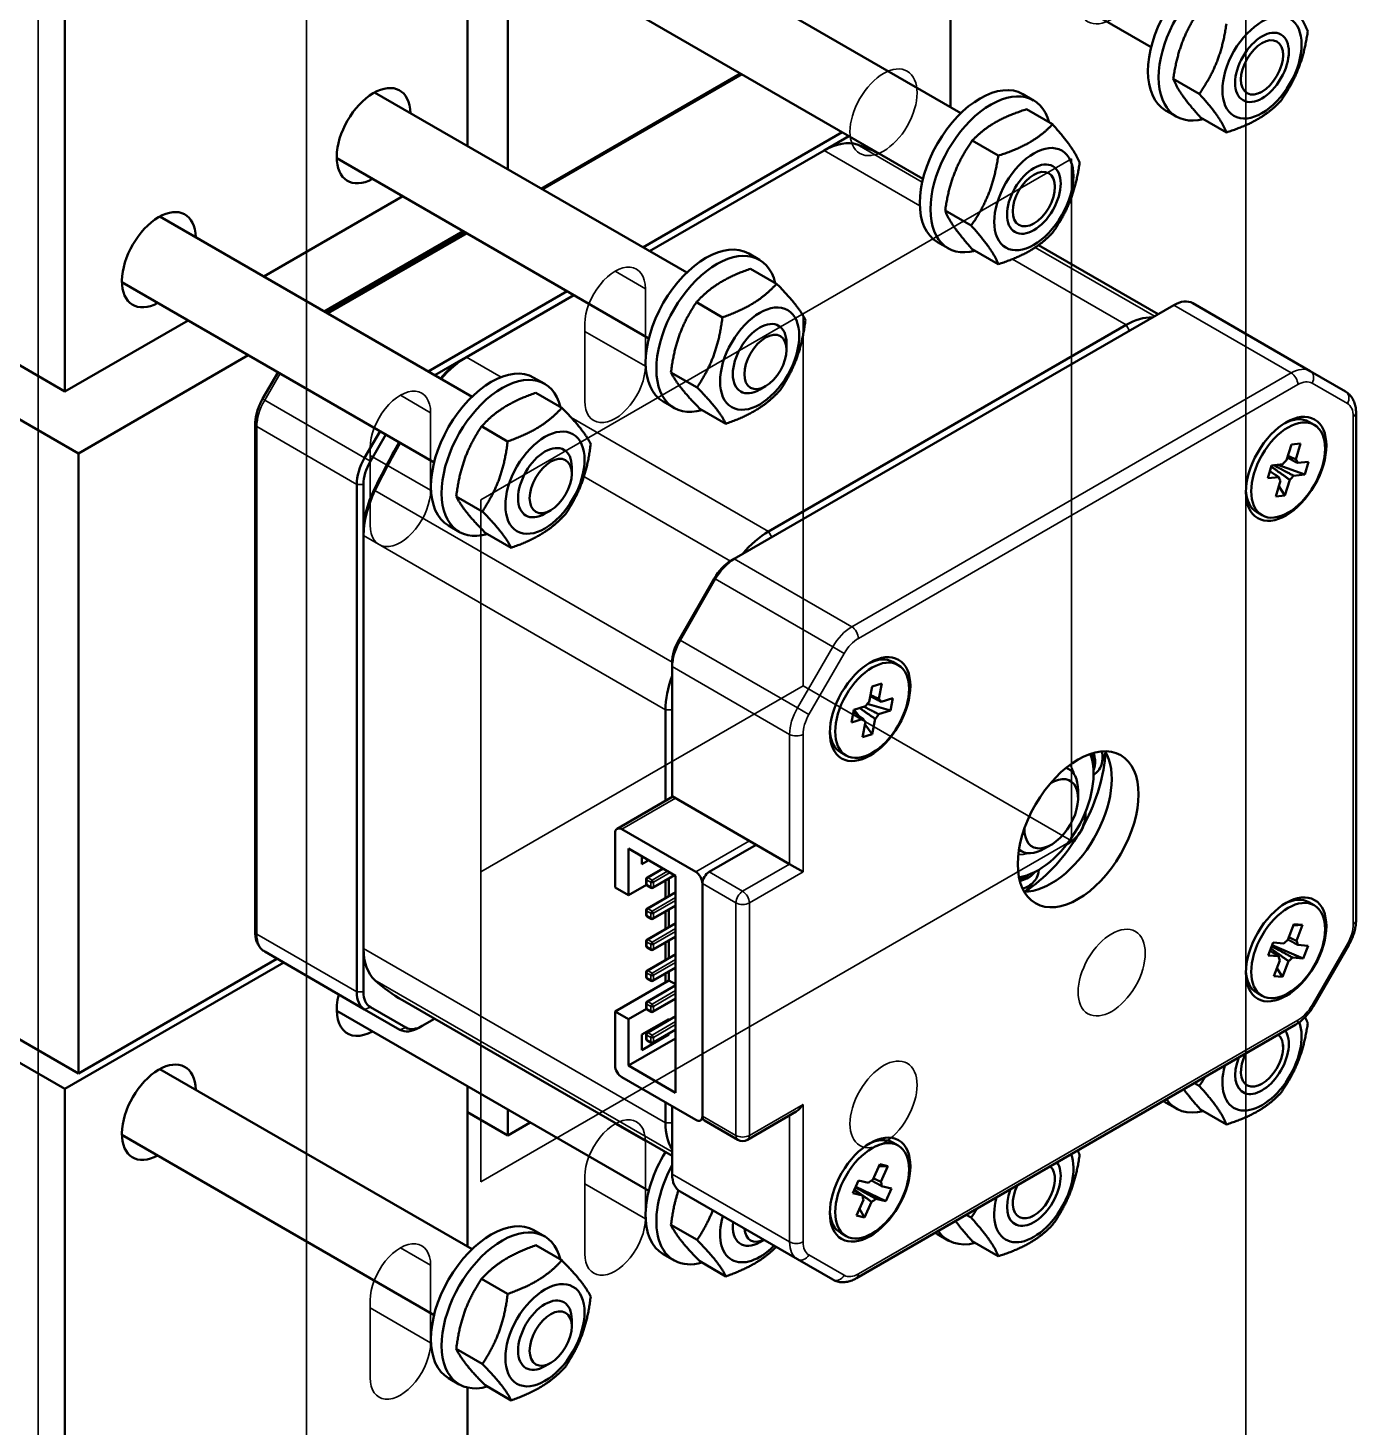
# Model space of a CAD drawing. Header units: millimetres. Extents: x -1492 to 2520, y -1551 to 1782.
# Drawn here: x 2174 to 2244, y 1316.5 to 1390.2 of the extents above; entities that cross this region are included whole.
import ezdxf

# ---------------------------------------------------------------- set-up
doc = ezdxf.new("R2010")
doc.units = ezdxf.units.MM
doc.header["$LTSCALE"] = 6
for name, color, linetype, lineweight in [('Reference (ISO)', 7, 'Continuous', 35), ('Visible (ISO)', 7, 'Continuous', 50), ('Visible Narrow (ISO)', 7, 'Continuous', 35)]:
    doc.layers.add(name, color=color, linetype=linetype, lineweight=lineweight)

msp = doc.modelspace()

# ---------------------------------------------------------------- linework, layer by layer
at = {"layer": 'Reference (ISO)'}
for p, q in [((2238.217, 1167.119), (2238.217, 1456.414)), ((2188.719, 1416.151), (2188.719, 1138.542)), ((2174.577, 1146.707), (2174.577, 1407.986)), ((2197.912, 1365.37), (2229.025, 1383.333)), ((2229.025, 1383.333), (2229.025, 1347.407)), ((2204.983, 1377.408), (2206.574, 1376.49)), ((2206.574, 1376.49), (2206.574, 1372.407)), ((2214.882, 1355.572), (2214.882, 1375.168)), ((2203.392, 1370.57), (2203.392, 1374.652)), ((2203.392, 1374.244), (2206.574, 1372.407)), ((2193.669, 1370.876), (2195.26, 1369.958)), ((2195.26, 1369.958), (2195.26, 1365.875)), ((2192.078, 1364.038), (2192.078, 1368.12)), ((2192.078, 1367.712), (2195.26, 1365.875)), ((2197.912, 1329.444), (2197.912, 1365.37)), ((2197.912, 1345.774), (2214.882, 1355.572)), ((2229.025, 1347.407), (2214.882, 1355.572)), ((2229.025, 1347.407), (2197.912, 1329.444)), ((2204.983, 1332.501), (2206.574, 1331.582)), ((2206.574, 1331.582), (2206.574, 1327.5)), ((2203.392, 1325.663), (2203.392, 1329.745)), ((2203.392, 1329.337), (2206.574, 1327.5)), ((2193.669, 1325.969), (2195.26, 1325.05)), ((2195.26, 1325.05), (2195.26, 1320.968)), ((2192.078, 1319.131), (2192.078, 1323.213)), ((2192.078, 1322.805), (2195.26, 1320.968))]:
    msp.add_line(p, q, dxfattribs=at)
for centre in [(2231.146, 1392.722), (2219.125, 1385.782), (2231.146, 1340.467), (2219.125, 1333.526)]:
    msp.add_ellipse(centre, major_axis=(1.25, 2.165), ratio=0.57735, dxfattribs=at)
for centre, major_axis in [((2204.983, 1375.571), (1.125, 1.949)), ((2204.983, 1371.489), (-1.125, -1.949)), ((2193.669, 1369.039), (1.125, 1.949)), ((2193.669, 1364.957), (-1.125, -1.949)), ((2204.983, 1330.664), (1.125, 1.949)), ((2204.983, 1326.581), (-1.125, -1.949)), ((2193.669, 1324.132), (1.125, 1.949)), ((2193.669, 1320.049), (-1.125, -1.949))]:
    msp.add_ellipse(centre, major_axis=major_axis, ratio=0.57735, start_param=5.497787, end_param=8.63938, dxfattribs=at)
at = {"layer": 'Visible (ISO)'}
for p, q in [((2175.992, 1371.08), (2175.992, 1407.823)), ((2215.254, 1399.588), (2233.221, 1389.215)), ((2205.233, 1396.112), (2223.201, 1385.738)), ((2222.661, 1395.312), (2222.661, 1386.05)), ((2197.205, 1384.004), (2197.205, 1392.094)), ((2203.233, 1392.648), (2221.201, 1382.274)), ((2199.326, 1382.779), (2199.326, 1391.523)), ((2240.176, 1388.791), (2240.176, 1388.92)), ((2201.093, 1381.76), (2211.592, 1387.822)), ((2234.391, 1387.549), (2235.762, 1386.757)), ((2192.311, 1386.829), (2208.755, 1377.336)), ((2226.466, 1386.74), (2227.032, 1386.413)), ((2239.065, 1386.867), (2238.954, 1386.803)), ((2226.656, 1385.942), (2228.028, 1385.15)), ((2233.987, 1385.886), (2234.553, 1385.559)), ((2235.819, 1385.516), (2237.191, 1384.725)), ((2216.948, 1384.729), (2206.448, 1378.667)), ((2215.996, 1383.772), (2217.302, 1384.525)), ((2223.799, 1384.292), (2225.17, 1383.5)), ((2190.311, 1383.365), (2206.755, 1373.872)), ((2206.802, 1378.463), (2215.996, 1383.772)), ((2228.155, 1381.851), (2228.155, 1381.98)), ((2193.791, 1381.357), (2186.477, 1377.134)), ((2180.998, 1380.297), (2197.441, 1370.804)), ((2222.37, 1380.609), (2223.741, 1379.817)), ((2227.044, 1379.927), (2226.933, 1379.863)), ((2161.849, 1379.245), (2175.992, 1371.08)), ((2196.968, 1379.522), (2189.655, 1375.299)), ((2189.779, 1375.228), (2197.093, 1379.45)), ((2221.966, 1378.946), (2222.532, 1378.619)), ((2212.02, 1378.337), (2212.586, 1378.01)), ((2223.799, 1378.576), (2225.17, 1377.784)), ((2233.588, 1375.149), (2227.289, 1378.785)), ((2213.49, 1376.753), (2212.118, 1377.544)), ((2178.998, 1376.833), (2195.441, 1367.34)), ((2202.448, 1376.358), (2195.135, 1372.135)), ((2197.152, 1372.892), (2202.802, 1376.154)), ((2210.634, 1374.982), (2209.263, 1375.774)), ((2211.261, 1362.258), (2234.414, 1375.626)), ((2235.414, 1375.725), (2241.601, 1372.152)), ((2182.477, 1374.825), (2175.992, 1371.08)), ((2231.906, 1374.586), (2213.061, 1363.706)), ((2185.655, 1372.99), (2176.699, 1367.819)), ((2197.152, 1372.892), (2196.975, 1372.79)), ((2214.013, 1373.273), (2214.013, 1373.624)), ((2195.488, 1371.931), (2196.975, 1372.79)), ((2186.408, 1370.682), (2187.219, 1372.087)), ((2200.707, 1371.805), (2201.272, 1371.478)), ((2209.297, 1371.294), (2207.926, 1372.086)), ((2241.601, 1372.152), (2243.46, 1371.079)), ((2171.042, 1371.085), (2176.699, 1367.819)), ((2202.176, 1370.221), (2200.805, 1371.012)), ((2212.902, 1371.349), (2212.598, 1371.174)), ((2207.52, 1370.543), (2208.086, 1370.216)), ((2210.817, 1369.376), (2209.445, 1370.168)), ((2244.02, 1343.225), (2244.02, 1369.96)), ((2186.015, 1342.613), (2186.015, 1369.347)), ((2199.32, 1368.45), (2197.949, 1369.242)), ((2241.536, 1369.486), (2241.819, 1369.323)), ((2192.596, 1368.982), (2191.785, 1367.577)), ((2192.087, 1367.403), (2192.898, 1368.808)), ((2176.699, 1367.819), (2176.699, 1335.159)), ((2240.364, 1367.456), (2240.612, 1368.285)), ((2240.612, 1368.285), (2241.095, 1368.33)), ((2241.095, 1368.33), (2240.847, 1367.502)), ((2202.699, 1366.741), (2202.699, 1367.092)), ((2239.365, 1366.512), (2239.567, 1367.186)), ((2239.567, 1367.186), (2240.16, 1367.242)), ((2241.322, 1366.697), (2239.9, 1367.217)), ((2240.93, 1367.315), (2241.524, 1367.371)), ((2241.524, 1367.371), (2241.322, 1366.697)), ((2239.958, 1366.568), (2239.365, 1366.512)), ((2239.794, 1365.552), (2240.042, 1366.381)), ((2240.525, 1366.427), (2240.277, 1365.598)), ((2241.322, 1366.697), (2240.728, 1366.641)), ((2191.371, 1366.183), (2191.371, 1339.449)), ((2191.725, 1363.696), (2191.725, 1366.183)), ((2197.984, 1364.762), (2196.612, 1365.554)), ((2240.277, 1365.598), (2239.794, 1365.552)), ((2240.277, 1365.598), (2239.954, 1366.086)), ((2201.589, 1364.817), (2201.285, 1364.642)), ((2238.786, 1364.723), (2239.069, 1364.56)), ((2191.725, 1363.492), (2191.725, 1363.696)), ((2191.725, 1341.732), (2191.725, 1363.492)), ((2196.207, 1364.011), (2196.772, 1363.684)), ((2199.503, 1362.844), (2198.131, 1363.636)), ((2211.084, 1362.156), (2211.261, 1362.258)), ((2210.209, 1361.232), (2208.351, 1358.013)), ((2208.402, 1357.983), (2210.261, 1361.203)), ((2207.988, 1356.794), (2207.988, 1356.59)), ((2219.616, 1356.831), (2219.899, 1356.667)), ((2207.988, 1349.754), (2207.988, 1356.59)), ((2218.367, 1354.735), (2218.518, 1355.544)), ((2218.518, 1355.544), (2219.027, 1355.696)), ((2219.027, 1355.696), (2218.876, 1354.887)), ((2217.554, 1354.307), (2218.18, 1354.494)), ((2219.494, 1354.265), (2218.267, 1354.622)), ((2218.991, 1354.736), (2219.616, 1354.923)), ((2219.616, 1354.923), (2219.494, 1354.265)), ((2207.635, 1354.306), (2207.635, 1349.515)), ((2217.432, 1353.648), (2217.554, 1354.307)), ((2218.057, 1353.835), (2217.432, 1353.648)), ((2217.827, 1353.986), (2217.585, 1354.316)), ((2218.681, 1353.837), (2218.53, 1353.028)), ((2219.494, 1354.265), (2218.868, 1354.078)), ((2218.021, 1352.876), (2218.172, 1353.685)), ((2218.53, 1353.028), (2218.021, 1352.876)), ((2218.53, 1353.028), (2218.147, 1353.55)), ((2216.866, 1352.067), (2217.149, 1351.904)), ((2228.757, 1351.264), (2228.86, 1351.205)), ((2229.378, 1349.652), (2229.378, 1350.06)), ((2208.018, 1349.737), (2205.086, 1348.044)), ((2212.408, 1347.203), (2207.988, 1349.754)), ((2207.988, 1349.719), (2207.988, 1349.754)), ((2209.226, 1345.774), (2205.336, 1348.019)), ((2204.983, 1347.815), (2204.983, 1344.957)), ((2209.933, 1345.774), (2212.408, 1347.203)), ((2214.175, 1346.182), (2212.408, 1347.203)), ((2227.964, 1347.203), (2227.61, 1346.999)), ((2205.69, 1344.549), (2205.69, 1346.999)), ((2205.69, 1346.999), (2208.165, 1345.57)), ((2206.397, 1346.59), (2206.397, 1346.182)), ((2206.397, 1346.182), (2206.751, 1346.386)), ((2226.257, 1346.934), (2226.36, 1346.875)), ((2206.665, 1345.473), (2207.499, 1345.954)), ((2214.175, 1346.182), (2214.882, 1345.774)), ((2205.69, 1344.549), (2204.983, 1344.957)), ((2206.629, 1345.091), (2205.69, 1344.549)), ((2206.615, 1345.141), (2206.615, 1345.386)), ((2206.877, 1344.932), (2206.665, 1345.054)), ((2206.977, 1344.932), (2208.123, 1345.594)), ((2207.635, 1345.311), (2207.635, 1344.399)), ((2207.811, 1344.501), (2207.811, 1345.413)), ((2208.165, 1345.57), (2208.165, 1334.139)), ((2209.579, 1345.161), (2209.579, 1332.914)), ((2209.579, 1332.914), (2209.579, 1345.161)), ((2206.665, 1343.84), (2208.165, 1344.705)), ((2241.536, 1344.175), (2241.819, 1344.012)), ((2206.615, 1343.508), (2206.615, 1343.753)), ((2206.877, 1343.299), (2206.665, 1343.421)), ((2206.977, 1343.299), (2208.165, 1343.984)), ((2207.635, 1343.678), (2207.635, 1342.766)), ((2207.811, 1342.868), (2207.811, 1343.78)), ((2206.665, 1342.207), (2208.165, 1343.072)), ((2240.426, 1342.188), (2240.748, 1343.017)), ((2241.201, 1342.977), (2240.723, 1342.952)), ((2240.748, 1343.017), (2241.201, 1342.977)), ((2241.201, 1342.977), (2240.88, 1342.148)), ((2175.992, 1334.338), (2161.849, 1342.503)), ((2206.615, 1341.875), (2206.615, 1342.12)), ((2206.977, 1341.666), (2208.165, 1342.351)), ((2207.635, 1342.045), (2207.635, 1341.133)), ((2207.811, 1341.235), (2207.811, 1342.147)), ((2239.395, 1341.375), (2239.657, 1342.049)), ((2239.657, 1342.049), (2240.214, 1341.999)), ((2191.785, 1338.533), (2186.517, 1341.575)), ((2191.725, 1339.449), (2191.725, 1341.732)), ((2206.877, 1341.666), (2206.665, 1341.788)), ((2206.665, 1340.574), (2208.165, 1341.439)), ((2239.952, 1341.325), (2239.395, 1341.375)), ((2241.232, 1341.211), (2239.603, 1341.912)), ((2241.232, 1341.211), (2240.675, 1341.261)), ((2240.937, 1341.935), (2241.494, 1341.885)), ((2241.494, 1341.885), (2241.232, 1341.211)), ((2241.784, 1338.71), (2243.643, 1341.93)), ((2187.522, 1340.995), (2175.992, 1334.338)), ((2176.699, 1335.159), (2187.164, 1341.201)), ((2206.615, 1340.242), (2206.615, 1340.487)), ((2206.977, 1340.033), (2208.165, 1340.718)), ((2207.811, 1340.058), (2207.811, 1340.514)), ((2239.687, 1340.283), (2240.009, 1341.112)), ((2240.141, 1340.243), (2239.853, 1340.71)), ((2240.462, 1341.072), (2240.141, 1340.243)), ((2204.983, 1338.425), (2207.811, 1340.058)), ((2206.877, 1340.033), (2206.665, 1340.155)), ((2206.665, 1338.941), (2208.165, 1339.806)), ((2207.635, 1340.412), (2207.635, 1339.956)), ((2208.165, 1339.854), (2207.811, 1340.058)), ((2240.141, 1340.243), (2239.687, 1340.283)), ((2207.988, 1330.808), (2193.774, 1339.015)), ((2206.977, 1338.4), (2208.165, 1339.086)), ((2238.786, 1339.412), (2239.069, 1339.248)), ((2171.042, 1338.425), (2176.699, 1335.159)), ((2190.311, 1338.458), (2206.755, 1328.964)), ((2191.785, 1338.533), (2193.644, 1337.46)), ((2193.946, 1337.575), (2192.087, 1338.648)), ((2204.983, 1338.425), (2204.983, 1335.568)), ((2205.69, 1338.017), (2204.983, 1338.425)), ((2205.69, 1338.017), (2206.629, 1338.559)), ((2206.615, 1338.609), (2206.615, 1338.854)), ((2206.877, 1338.4), (2206.665, 1338.522)), ((2194.821, 1337.661), (2194.644, 1337.559)), ((2195.47, 1338.036), (2194.821, 1337.661)), ((2205.69, 1335.568), (2205.69, 1338.017)), ((2207.811, 1338.017), (2206.397, 1337.201)), ((2206.665, 1337.308), (2208.165, 1338.173)), ((2207.146, 1337.585), (2207.104, 1337.609)), ((2207.811, 1337.969), (2207.811, 1338.017)), ((2217.698, 1324.368), (2240.851, 1337.736)), ((2208.165, 1336.996), (2205.69, 1335.568)), ((2206.397, 1336.384), (2207.811, 1337.201)), ((2206.397, 1337.201), (2206.397, 1336.384)), ((2206.615, 1336.976), (2206.615, 1337.221)), ((2206.877, 1336.767), (2206.665, 1336.889)), ((2206.977, 1336.767), (2208.165, 1337.453)), ((2207.811, 1337.201), (2207.77, 1337.224)), ((2207.811, 1337.201), (2207.811, 1337.248)), ((2240.176, 1336.536), (2240.176, 1336.664)), ((2180.998, 1335.39), (2197.441, 1325.896)), ((2208.165, 1334.139), (2205.69, 1335.568)), ((2205.336, 1334.955), (2209.226, 1332.71)), ((2235.506, 1334.65), (2235.762, 1334.502)), ((2239.065, 1334.612), (2238.954, 1334.547)), ((2175.992, 1297.596), (2175.992, 1334.338)), ((2197.205, 1326.033), (2197.205, 1334.478)), ((2197.205, 1333.118), (2199.326, 1331.893)), ((2199.326, 1331.893), (2199.326, 1333.253)), ((2207.635, 1333.628), (2207.635, 1332.546)), ((2207.988, 1329.855), (2207.988, 1333.424)), ((2214.529, 1333.153), (2211.95, 1331.664)), ((2233.987, 1333.63), (2234.553, 1333.303)), ((2235.819, 1333.261), (2237.191, 1332.469)), ((2200.504, 1332.573), (2199.326, 1331.893)), ((2209.611, 1332.763), (2209.476, 1332.685)), ((2211.45, 1331.664), (2209.683, 1332.685)), ((2178.998, 1331.926), (2195.441, 1322.432)), ((2219.616, 1331.519), (2219.899, 1331.356)), ((2218.552, 1329.558), (2218.924, 1330.379)), ((2219.351, 1330.276), (2218.867, 1330.254)), ((2218.924, 1330.379), (2219.351, 1330.276)), ((2219.351, 1330.276), (2218.979, 1329.455)), ((2217.507, 1328.85), (2217.81, 1329.517)), ((2217.81, 1329.517), (2218.335, 1329.39)), ((2228.155, 1329.595), (2228.155, 1329.724)), ((2214.59, 1325.367), (2208.402, 1328.939)), ((2218.032, 1328.723), (2217.507, 1328.85)), ((2219.238, 1328.432), (2217.661, 1329.189)), ((2219.016, 1329.226), (2219.541, 1329.099)), ((2219.541, 1329.099), (2219.238, 1328.432)), ((2217.697, 1327.673), (2218.069, 1328.493)), ((2218.124, 1327.57), (2217.857, 1328.025)), ((2218.496, 1328.39), (2218.124, 1327.57)), ((2219.238, 1328.432), (2218.713, 1328.558)), ((2218.124, 1327.57), (2217.697, 1327.673)), ((2223.485, 1327.709), (2223.741, 1327.561)), ((2227.044, 1327.671), (2226.933, 1327.607)), ((2200.707, 1326.898), (2201.272, 1326.571)), ((2209.297, 1326.386), (2207.926, 1327.178)), ((2216.866, 1326.756), (2217.149, 1326.593)), ((2221.966, 1326.69), (2222.532, 1326.363)), ((2202.176, 1325.313), (2200.805, 1326.105)), ((2212.815, 1326.392), (2212.598, 1326.266)), ((2223.799, 1326.32), (2225.17, 1325.529)), ((2207.52, 1325.636), (2208.086, 1325.309)), ((2210.817, 1324.469), (2209.445, 1325.26)), ((2216.448, 1324.294), (2214.59, 1325.367)), ((2199.32, 1323.543), (2197.949, 1324.335)), ((2202.699, 1321.834), (2202.699, 1322.185)), ((2197.984, 1319.855), (2196.612, 1320.646)), ((2201.589, 1319.91), (2201.285, 1319.734)), ((2196.207, 1319.104), (2196.772, 1318.777)), ((2197.205, 1310.519), (2197.205, 1318.609)), ((2199.503, 1317.937), (2198.131, 1318.728))]:
    msp.add_line(p, q, dxfattribs=at)
for centre, radius, start, end in [((2229.201, 1352.408), 1.65, 331.69605, 349.25208), ((2229.201, 1352.408), 1.815, 303.04102, 305.48335), ((2228.114, 1348.749), 1.65, 301.22275, 358.77725), ((2225.489, 1345.978), 1.815, 354.51665, 356.95898), ((2206.715, 1345.386), 0.1, 120, 180), ((2206.715, 1345.141), 0.1, 180, 240), ((2206.927, 1345.019), 0.1, 240, 300), ((2225.489, 1345.978), 1.65, 310.74792, 328.30395), ((2206.715, 1343.753), 0.1, 120, 180), ((2206.715, 1343.508), 0.1, 180, 240), ((2206.927, 1343.386), 0.1, 240, 300), ((2206.715, 1342.12), 0.1, 120, 180), ((2206.715, 1341.875), 0.1, 180, 240), ((2206.927, 1341.753), 0.1, 240, 300), ((2206.715, 1340.487), 0.1, 120, 180), ((2206.715, 1340.242), 0.1, 180, 240), ((2206.927, 1340.12), 0.1, 240, 300), ((2206.715, 1338.854), 0.1, 120, 180), ((2206.715, 1338.609), 0.1, 180, 240), ((2206.927, 1338.487), 0.1, 240, 300), ((2206.715, 1337.221), 0.1, 120, 180), ((2206.715, 1336.976), 0.1, 180, 240), ((2206.927, 1336.854), 0.1, 240, 300), ((2211.7, 1332.097), 0.5, 240, 300)]:
    msp.add_arc(centre, radius, start, end, dxfattribs=at)
for centre, major_axis, start_param, end_param in [((2236.237, 1389.783), (-2.25, -3.897), 3.141593, 6.283185), ((2236.803, 1389.456), (-2.25, -3.897), 2.620947, 6.803831), ((2192.255, 1384.552), (-1.375, -2.382), 2.385136, 7.039642), ((2224.216, 1382.843), (-2.25, -3.897), 3.141593, 6.283185), ((2224.782, 1382.516), (-2.25, -3.897), 2.620947, 6.803831), ((2215.996, 1380.506), (2, 3.464), 0.120593, 0.785398), ((2206.574, 1361.185), (12.8, 22.17), 0.042241, 0.120593), ((2180.941, 1378.02), (-1.375, -2.382), 2.385136, 7.039642), ((2209.77, 1374.44), (-2.25, -3.897), 3.141593, 6.283185), ((2210.336, 1374.113), (-2.25, -3.897), 2.602827, 6.821951), ((2234.414, 1373.993), (1, 1.732), 0, 0.785398), ((2212.599, 1372.807), (1, 1.732), 5.49802, 10.209943), ((2231.906, 1371.32), (2, 3.464), 0.280038, 0.785398), ((2197.152, 1369.626), (2, 3.464), 0.785398, 1.275257), ((2198.457, 1367.908), (-2.25, -3.897), 3.141593, 6.283185), ((2196.975, 1369.728), (-1.875, -3.248), 3.926991, 4.396488), ((2199.022, 1367.581), (-2.25, -3.897), 2.602827, 6.821951), ((2240.161, 1367.105), (1.375, 2.382), 0, 0.740918), ((2206.397, 1361.287), (-12.675, -21.954), 4.721718, 4.832982), ((2206.574, 1361.185), (12.8, 22.17), 1.580034, 1.691389), ((2201.285, 1366.275), (1, 1.732), 5.49802, 10.209943), ((2192.785, 1367), (-1, -1.732), 4.712389, 5.497787), ((2192.962, 1366.898), (0.875, 1.516), 1.570796, 2.356194), ((2240.444, 1366.941), (-0.348, -0.603), 4.091138, 4.541931), ((2240.444, 1366.941), (0.348, 0.603), 5.661934, 6.112728), ((2240.444, 1366.941), (-0.348, -0.603), 5.661934, 6.112728), ((2240.444, 1366.941), (0.348, 0.603), 4.091138, 4.541931), ((2194.376, 1365.227), (-1.875, -3.248), 4.832982, 5.497787), ((2194.553, 1365.125), (2, 3.464), 1.691389, 2.356194), ((2240.161, 1367.105), (-1.375, -2.382), 5.542267, 6.283185), ((2213.061, 1360.44), (-2, -3.464), 3.926991, 4.432351), ((2211.084, 1360.727), (-0.875, -1.516), 3.926991, 4.712389), ((2211.261, 1360.625), (1, 1.732), 0.785398, 1.570796), ((2209.226, 1357.508), (-0.875, -1.516), 4.712389, 5.497787), ((2209.402, 1357.406), (1, 1.732), 1.570796, 2.356194), ((2218.241, 1354.449), (1.375, 2.382), 0, 0.740918), ((2210.463, 1355.939), (-2, -3.464), 4.992427, 5.497787), ((2218.524, 1354.286), (-0.348, -0.603), 4.250362, 4.701156), ((2218.524, 1354.286), (0.348, 0.603), 5.821159, 6.271953), ((2218.524, 1354.286), (-0.348, -0.603), 5.821159, 6.271953), ((2218.524, 1354.286), (0.348, 0.603), 4.250362, 4.701156), ((2218.241, 1354.449), (-1.375, -2.382), 5.542267, 6.283185), ((2227.257, 1349.244), (-2.075, -3.594), 0.439168, 2.702424), ((2227.964, 1348.836), (-2.25, -3.897), 0.319687, 2.821905), ((2226.335, 1349.776), (-3.175, -5.499), 1.631087, 2.300898), ((2227.964, 1348.836), (-1, -1.732), 5.466028, 10.241936), ((2227.61, 1349.04), (1.25, 2.165), 5.497787, 6.36814), ((2205.336, 1347.611), (-0.25, 0.433), 5.497787, 7.068583), ((2226.335, 1349.776), (-3.175, -5.499), 0.840694, 1.510506), ((2227.61, 1349.04), (-1.25, -2.165), 6.19823, 7.068583), ((2209.226, 1345.366), (-0.25, 0.433), 3.926991, 5.497787), ((2209.933, 1345.366), (0.25, 0.433), 0.785398, 2.356194), ((2240.161, 1341.793), (1.375, 2.382), 0, 0.740918), ((2240.444, 1341.63), (-0.348, -0.603), 3.963459, 4.414253), ((2240.444, 1341.63), (0.348, 0.603), 5.534255, 5.985049), ((2194.553, 1343.365), (-2, -3.464), 5.497787, 6.162592), ((2240.444, 1341.63), (-0.348, -0.603), 5.534255, 5.985049), ((2240.444, 1341.63), (0.348, 0.603), 3.963459, 4.414253), ((2240.161, 1341.793), (-1.375, -2.382), 5.542267, 6.283185), ((2206.574, 1361.185), (-12.8, -22.17), 6.162592, 6.283185), ((2192.255, 1339.645), (-1.375, -2.382), 5.163069, 7.039642), ((2192.785, 1340.265), (-1, -1.732), 5.497787, 6.283185), ((2192.962, 1340.163), (-0.875, -1.516), 5.497787, 6.283185), ((2194.644, 1339.192), (-1, -1.732), 0, 0.785398), ((2194.821, 1339.09), (-0.875, -1.516), 0, 0.785398), ((2239.065, 1335.894), (-1.475, -2.555), 5.154511, 8.988184), ((2239.065, 1335.894), (-1, -1.732), 4.978254, 9.158913), ((2239.065, 1335.894), (0.785, 1.36), 1.67183, 6.182151), ((2180.941, 1333.113), (-1.375, -2.382), 2.385136, 7.039642), ((2205.336, 1335.363), (0.25, -0.433), 3.926991, 5.497787), ((2214.529, 1333.73), (-0.354, -0.612), 0.785398, 1.570796), ((2236.237, 1337.527), (-2.25, -3.897), 6.229636, 6.283185), ((2236.803, 1337.201), (-2.25, -3.897), 6.010414, 6.803831), ((2210.463, 1334.179), (-2, -3.464), 5.497787, 6.003148), ((2209.226, 1333.118), (0.25, -0.433), 5.497787, 7.068583), ((2209.933, 1333.118), (-0.25, -0.433), 5.497787, 6.283185), ((2218.241, 1329.138), (1.375, 2.382), 0, 0.740918), ((2209.77, 1329.533), (-2.25, -3.897), 4.664896, 6.283185), ((2227.045, 1328.954), (-1.475, -2.555), 5.154511, 8.982656), ((2210.336, 1329.206), (-2.25, -3.897), 4.756923, 6.821951), ((2227.045, 1328.954), (-1, -1.732), 4.978254, 9.158913), ((2227.045, 1328.954), (0.785, 1.36), 1.67183, 6.182151), ((2209.402, 1330.671), (-1, -1.732), 5.497787, 6.283185), ((2218.524, 1328.974), (-0.348, -0.603), 3.870111, 4.320905), ((2218.524, 1328.974), (0.348, 0.603), 5.440907, 5.891701), ((2218.524, 1328.974), (-0.348, -0.603), 5.440907, 5.891701), ((2218.524, 1328.974), (0.348, 0.603), 3.870111, 4.320905), ((2198.457, 1323.001), (-2.25, -3.897), 3.141593, 6.283185), ((2199.022, 1322.674), (-2.25, -3.897), 2.602827, 6.821951), ((2212.599, 1327.9), (-1.475, -2.555), 5.130513, 7.435857), ((2212.599, 1327.9), (-1, -1.732), 5.35454, 7.068351), ((2218.241, 1329.138), (-1.375, -2.382), 5.542267, 6.283185), ((2212.903, 1327.724), (-0.785, -1.36), 5.579821, 6.98655), ((2224.216, 1330.587), (-2.25, -3.897), 6.229636, 6.283185), ((2224.782, 1330.26), (-2.25, -3.897), 6.010414, 6.803831), ((2201.285, 1321.368), (1, 1.732), 5.49802, 10.209943)]:
    msp.add_ellipse(centre, major_axis=major_axis, ratio=0.57735, start_param=start_param, end_param=end_param, dxfattribs=at)
for centre, major_axis in [((2239.065, 1388.15), (-1.475, -2.555)), ((2239.065, 1388.15), (1, 1.732)), ((2239.065, 1388.15), (-0.785, -1.36)), ((2227.045, 1381.21), (-1.475, -2.555)), ((2227.045, 1381.21), (1, 1.732)), ((2227.045, 1381.21), (-0.785, -1.36)), ((2212.599, 1372.807), (-1.475, -2.555)), ((2212.903, 1372.632), (-0.785, -1.36)), ((2240.338, 1367.003), (1.5, 2.598)), ((2201.285, 1366.275), (-1.475, -2.555)), ((2240.444, 1366.941), (1.375, 2.382)), ((2201.589, 1366.1), (-0.785, -1.36)), ((2218.418, 1354.347), (1.5, 2.598)), ((2218.524, 1354.286), (-1.375, -2.382)), ((2229.378, 1348.019), (2.25, 3.897)), ((2240.338, 1341.691), (1.5, 2.598)), ((2240.444, 1341.63), (1.375, 2.382)), ((2218.418, 1329.036), (1.5, 2.598)), ((2218.524, 1328.974), (1.375, 2.382)), ((2201.285, 1321.368), (-1.475, -2.555)), ((2201.589, 1321.192), (-0.785, -1.36))]:
    msp.add_ellipse(centre, major_axis=major_axis, ratio=0.57735, dxfattribs=at)
for points, weights in [([(2240.049, 1392.09), (2241.176, 1390.835), (2241.478, 1390.057)], [1, 1.15470053838, 1]), ([(2235.819, 1391.232), (2234.693, 1389.629), (2234.391, 1387.549)], [1, 1.15470053838, 1]), ([(2235.762, 1386.757), (2236.889, 1388.36), (2237.191, 1390.44)], [1, 1.15470053838, 1]), ([(2241.478, 1390.057), (2241.176, 1387.978), (2240.049, 1386.374)], [1, 1.15470053838, 1]), ([(2234.391, 1387.549), (2234.693, 1386.771), (2235.819, 1385.516)], [1, 1.15470053838, 1]), ([(2237.191, 1384.725), (2236.889, 1385.503), (2235.762, 1386.757)], [1, 1.15470053838, 1]), ([(2240.049, 1386.374), (2239.032, 1385.311), (2237.191, 1384.725)], [1, 1.15470053838, 1]), ([(2226.656, 1385.942), (2224.815, 1385.355), (2223.799, 1384.292)], [1, 1.15470053838, 1]), ([(2225.17, 1383.5), (2227.012, 1384.087), (2228.028, 1385.15)], [1, 1.15470053838, 1]), ([(2228.028, 1385.15), (2229.155, 1383.895), (2229.457, 1383.117)], [1, 1.15470053838, 1]), ([(2223.799, 1384.292), (2222.672, 1382.688), (2222.37, 1380.609)], [1, 1.15470053838, 1]), ([(2223.741, 1379.817), (2224.868, 1381.42), (2225.17, 1383.5)], [1, 1.15470053838, 1]), ([(2229.457, 1383.117), (2229.155, 1381.037), (2228.028, 1379.434)], [1, 1.15470053838, 1]), ([(2222.37, 1380.609), (2222.672, 1379.831), (2223.799, 1378.576)], [1, 1.15470053838, 1]), ([(2225.17, 1377.784), (2224.868, 1378.563), (2223.741, 1379.817)], [1, 1.15470053838, 1]), ([(2228.028, 1379.434), (2227.012, 1378.371), (2225.17, 1377.784)], [1, 1.15470053838, 1]), ([(2212.118, 1377.544), (2210.278, 1376.897), (2209.263, 1375.774)], [1, 1.15470053838, 1]), ([(2210.634, 1374.982), (2212.474, 1375.629), (2213.49, 1376.753)], [1, 1.15470053838, 1]), ([(2213.49, 1376.753), (2214.662, 1375.555), (2215.009, 1374.835)], [1, 1.15470053838, 1]), ([(2209.263, 1375.774), (2208.182, 1374.168), (2207.926, 1372.086)], [1, 1.15470053838, 1]), ([(2209.297, 1371.294), (2210.378, 1372.9), (2210.634, 1374.982)], [1, 1.15470053838, 1]), ([(2215.009, 1374.835), (2214.753, 1372.752), (2213.672, 1371.146)], [1, 1.15470053838, 1]), ([(2207.926, 1372.086), (2208.273, 1371.365), (2209.445, 1370.168)], [1, 1.15470053838, 1]), ([(2200.805, 1371.012), (2198.964, 1370.365), (2197.949, 1369.242)], [1, 1.15470053838, 1]), ([(2210.817, 1369.376), (2210.469, 1370.097), (2209.297, 1371.294)], [1, 1.15470053838, 1]), ([(2213.672, 1371.146), (2212.657, 1370.023), (2210.817, 1369.376)], [1, 1.15470053838, 1]), ([(2199.32, 1368.45), (2201.161, 1369.097), (2202.176, 1370.221)], [1, 1.15470053838, 1]), ([(2202.176, 1370.221), (2203.348, 1369.023), (2203.695, 1368.303)], [1, 1.15470053838, 1]), ([(2197.949, 1369.242), (2196.868, 1367.636), (2196.612, 1365.554)], [1, 1.15470053838, 1]), ([(2197.984, 1364.762), (2199.065, 1366.368), (2199.32, 1368.45)], [1, 1.15470053838, 1]), ([(2203.695, 1368.303), (2203.439, 1366.22), (2202.359, 1364.614)], [1, 1.15470053838, 1]), ([(2240.525, 1366.427), (2239.979, 1366.812), (2239.547, 1367.122)], [1.01316227981, 1.02188900632, 1.02149488457]), ([(2239.677, 1367.196), (2240.146, 1366.949), (2240.728, 1366.641)], [1.02151184999, 1.02153520925, 1.01316227978]), ([(2240.93, 1367.315), (2240.654, 1367.461), (2240.405, 1367.593)], [1.01316227981, 1.01711337528, 1.01919478962]), ([(2240.434, 1367.69), (2240.632, 1367.6), (2240.847, 1367.502)], [1.01834532599, 1.01636994426, 1.01316227979]), ([(2239.958, 1366.568), (2239.702, 1366.73), (2239.474, 1366.875)], [1.01316227981, 1.01743771206, 1.01952390843]), ([(2196.612, 1365.554), (2196.959, 1364.833), (2198.131, 1363.636)], [1, 1.15470053838, 1]), ([(2199.503, 1362.844), (2199.156, 1363.565), (2197.984, 1364.762)], [1, 1.15470053838, 1]), ([(2202.359, 1364.614), (2201.343, 1363.491), (2199.503, 1362.844)], [1, 1.15470053838, 1]), ([(2218.101, 1354.47), (2218.456, 1354.289), (2218.868, 1354.078)], [1.02079238655, 1.01906083764, 1.01316227723]), ([(2218.991, 1354.736), (2218.691, 1354.89), (2218.422, 1355.027)], [1.01316227727, 1.01744347549, 1.01952952822]), ([(2218.434, 1355.091), (2218.645, 1354.994), (2218.876, 1354.887)], [1.01868521886, 1.01665373826, 1.01316227723]), ([(2218.057, 1353.835), (2217.777, 1354.018), (2217.531, 1354.18)], [1.01316227727, 1.01785168441, 1.01990737813]), ([(2218.681, 1353.837), (2218.239, 1354.144), (2217.871, 1354.401)], [1.01316227727, 1.02012462358, 1.02128141308]), ([(2218.147, 1353.702), (2218.16, 1353.693), (2218.172, 1353.685)], [1.01354306638, 1.01335489352, 1.01316227723]), ([(2240.937, 1341.935), (2240.673, 1342.078), (2240.434, 1342.208)], [1.01316227807, 1.01694767078, 1.01901691655]), ([(2240.48, 1342.328), (2240.672, 1342.241), (2240.88, 1342.148)], [1.01816867192, 1.01622846329, 1.01316227808]), ([(2239.952, 1341.325), (2239.707, 1341.476), (2239.487, 1341.612)], [1.01316227807, 1.01723373085, 1.01931985963]), ([(2240.462, 1341.072), (2239.947, 1341.439), (2239.536, 1341.737)], [1.01316227808, 1.02147454519, 1.02151174434]), ([(2239.581, 1341.855), (2240.066, 1341.592), (2240.675, 1341.261)], [1.02148759783, 1.02196247851, 1.01316227807]), ([(2241.478, 1337.801), (2241.176, 1335.722), (2240.049, 1334.119)], [1, 1.15470053838, 1]), ([(2241.336, 1338.117), (2241.417, 1337.958), (2241.478, 1337.801)], [1.04553360144, 1.02774152183, 1]), ([(2235.762, 1334.502), (2235.933, 1334.745), (2236.079, 1334.98)], [1, 1.02074429477, 1.03592525059]), ([(2234.942, 1334.324), (2235.263, 1333.88), (2235.819, 1333.261)], [1.07679669857, 1.07080665886, 1]), ([(2237.191, 1332.469), (2236.889, 1333.247), (2235.762, 1334.502)], [1, 1.15470053838, 1]), ([(2240.049, 1334.119), (2239.032, 1333.056), (2237.191, 1332.469)], [1, 1.15470053838, 1]), ([(2229.354, 1331.098), (2229.411, 1330.979), (2229.457, 1330.861)], [1.03592525059, 1.02074429477, 1]), ([(2229.457, 1330.861), (2229.155, 1328.782), (2228.028, 1327.178)], [1, 1.15470053838, 1]), ([(2219.016, 1329.226), (2218.738, 1329.381), (2218.487, 1329.52)], [1.01316227984, 1.01717677051, 1.01926110079]), ([(2218.585, 1329.632), (2218.775, 1329.547), (2218.979, 1329.455)], [1.01808640589, 1.01616385447, 1.01316227986]), ([(2208.319, 1328.996), (2208.051, 1328.201), (2207.926, 1327.178)], [1.07673139137, 1.07043142783, 1]), ([(2218.032, 1328.723), (2217.791, 1328.868), (2217.575, 1328.998)], [1.01316227984, 1.01714110055, 1.0192239086]), ([(2218.496, 1328.39), (2217.996, 1328.749), (2217.594, 1329.041)], [1.01316227985, 1.02128630007, 1.02150581879]), ([(2217.645, 1329.152), (2218.119, 1328.889), (2218.713, 1328.558)], [1.02150369832, 1.02177384625, 1.01316227986]), ([(2209.297, 1326.386), (2209.826, 1327.172), (2210.127, 1327.944)], [1, 1.07010593482, 1.07667179216]), ([(2223.741, 1327.561), (2223.912, 1327.804), (2224.058, 1328.04)], [1, 1.02074429477, 1.03592525059]), ([(2222.921, 1327.384), (2223.242, 1326.94), (2223.799, 1326.32)], [1.07679669857, 1.07080665886, 1]), ([(2225.17, 1325.529), (2224.868, 1326.307), (2223.741, 1327.561)], [1, 1.15470053838, 1]), ([(2207.926, 1327.178), (2208.273, 1326.458), (2209.445, 1325.26)], [1, 1.15470053838, 1]), ([(2228.028, 1327.178), (2227.012, 1326.115), (2225.17, 1325.529)], [1, 1.15470053838, 1]), ([(2200.805, 1326.105), (2198.964, 1325.458), (2197.949, 1324.335)], [1, 1.15470053838, 1]), ([(2210.817, 1324.469), (2210.469, 1325.189), (2209.297, 1326.386)], [1, 1.15470053838, 1]), ([(2213.463, 1326.018), (2212.512, 1325.065), (2210.817, 1324.469)], [1.02533258276, 1.14078198088, 1]), ([(2199.32, 1323.543), (2201.161, 1324.19), (2202.176, 1325.313)], [1, 1.15470053838, 1]), ([(2202.176, 1325.313), (2203.348, 1324.116), (2203.695, 1323.395)], [1, 1.15470053838, 1]), ([(2197.949, 1324.335), (2196.868, 1322.729), (2196.612, 1320.646)], [1, 1.15470053838, 1]), ([(2197.984, 1319.855), (2199.065, 1321.461), (2199.32, 1323.543)], [1, 1.15470053838, 1]), ([(2203.695, 1323.395), (2203.439, 1321.313), (2202.359, 1319.707)], [1, 1.15470053838, 1]), ([(2196.612, 1320.646), (2196.959, 1319.926), (2198.131, 1318.728)], [1, 1.15470053838, 1]), ([(2199.503, 1317.937), (2199.156, 1318.657), (2197.984, 1319.855)], [1, 1.15470053838, 1]), ([(2202.359, 1319.707), (2201.343, 1318.584), (2199.503, 1317.937)], [1, 1.15470053838, 1])]:
    msp.add_rational_spline(points, weights, degree=2, dxfattribs=at)
for points, knots in [([(2186.015, 1369.347), (2186.015, 1369.434), (2186.021, 1369.522), (2186.044, 1369.7), (2186.061, 1369.79), (2186.104, 1369.971), (2186.132, 1370.062), (2186.195, 1370.243), (2186.232, 1370.333), (2186.313, 1370.51), (2186.359, 1370.597), (2186.408, 1370.682)], [4.712389, 4.712389, 4.712389, 4.712389, 4.8694686, 4.8694686, 5.0265482, 5.0265482, 5.1836279, 5.1836279, 5.3407075, 5.3407075, 5.4977871, 5.4977871, 5.4977871, 5.4977871]), ([(2244.02, 1369.96), (2244.02, 1370.046), (2244.014, 1370.133), (2243.989, 1370.302), (2243.97, 1370.386), (2243.915, 1370.549), (2243.879, 1370.628), (2243.79, 1370.779), (2243.736, 1370.85), (2243.61, 1370.978), (2243.538, 1371.034), (2243.46, 1371.079)], [4.712389, 4.712389, 4.712389, 4.712389, 4.8694686, 4.8694686, 5.0265482, 5.0265482, 5.1836279, 5.1836279, 5.3407075, 5.3407075, 5.4977871, 5.4977871, 5.4977871, 5.4977871]), ([(2230.097, 1352.013), (2230.1, 1352.002), (2230.103, 1351.991), (2230.141, 1351.858), (2230.157, 1351.738), (2230.157, 1351.631)], [1.1795854, 1.1795854, 1.1795854, 1.1795854, 1.18320871, 1.18320871, 1.22235396, 1.22235396, 1.22235396, 1.22235396]), ([(2230.186, 1351.133), (2230.198, 1351.159), (2230.209, 1351.185), (2230.257, 1351.323), (2230.275, 1351.446), (2230.275, 1351.681), (2230.257, 1351.813), (2230.209, 1351.978), (2230.199, 1352.009), (2230.188, 1352.04)], [-0.3235898, -0.3235898, -0.3235898, -0.3235898, -0.3129161, -0.3129161, -0.2697332, -0.2697332, -0.2265502, -0.2265502, -0.216434, -0.216434, -0.216434, -0.216434]), ([(2230.254, 1350.931), (2230.323, 1350.981), (2230.387, 1351.04), (2230.506, 1351.188), (2230.566, 1351.295), (2230.645, 1351.532), (2230.664, 1351.663), (2230.664, 1351.89), (2230.652, 1352.004), (2230.625, 1352.119)], [-0.3967311, -0.3967311, -0.3967311, -0.3967311, -0.363608, -0.363608, -0.3176837, -0.3176837, -0.2717594, -0.2717594, -0.234043, -0.234043, -0.234043, -0.234043]), ([(2228.773, 1347.219), (2228.799, 1347.232), (2228.824, 1347.246), (2228.978, 1347.336), (2229.11, 1347.437), (2229.343, 1347.671), (2229.444, 1347.805), (2229.597, 1348.07), (2229.662, 1348.224), (2229.748, 1348.542), (2229.769, 1348.707), (2229.771, 1348.886), (2229.77, 1348.915), (2229.769, 1348.944)], [-0.3720661, -0.3720661, -0.3720661, -0.3720661, -0.363608, -0.363608, -0.3176837, -0.3176837, -0.2717594, -0.2717594, -0.2258351, -0.2258351, -0.1799107, -0.1799107, -0.1714526, -0.1714526, -0.1714526, -0.1714526]), ([(2226.301, 1345.307), (2226.333, 1345.313), (2226.366, 1345.32), (2226.532, 1345.361), (2226.656, 1345.411), (2226.859, 1345.529), (2226.956, 1345.606), (2227.051, 1345.717), (2227.069, 1345.739), (2227.086, 1345.763)], [-0.3230323, -0.3230323, -0.3230323, -0.3230323, -0.3129161, -0.3129161, -0.2697332, -0.2697332, -0.2265502, -0.2265502, -0.2158766, -0.2158766, -0.2158766, -0.2158766]), ([(2226.451, 1344.889), (2226.564, 1344.924), (2226.669, 1344.97), (2226.866, 1345.083), (2226.969, 1345.165), (2227.135, 1345.352), (2227.198, 1345.458), (2227.266, 1345.635), (2227.286, 1345.72), (2227.294, 1345.805)], [-0.3094757, -0.3094757, -0.3094757, -0.3094757, -0.2717594, -0.2717594, -0.2258351, -0.2258351, -0.1799107, -0.1799107, -0.1467876, -0.1467876, -0.1467876, -0.1467876]), ([(2226.639, 1345.538), (2226.547, 1345.485), (2226.435, 1345.439), (2226.301, 1345.405), (2226.29, 1345.402), (2226.278, 1345.4)], [0.24447079, 0.24447079, 0.24447079, 0.24447079, 0.28361604, 0.28361604, 0.28723935, 0.28723935, 0.28723935, 0.28723935]), ([(2243.643, 1341.93), (2243.689, 1342.011), (2243.733, 1342.094), (2243.811, 1342.263), (2243.846, 1342.349), (2243.907, 1342.523), (2243.933, 1342.611), (2243.976, 1342.787), (2243.992, 1342.875), (2244.014, 1343.051), (2244.02, 1343.138), (2244.02, 1343.225)], [3.9269909, 3.9269909, 3.9269909, 3.9269909, 4.0840705, 4.0840705, 4.2411501, 4.2411501, 4.3982297, 4.3982297, 4.5553094, 4.5553094, 4.712389, 4.712389, 4.712389, 4.712389]), ([(2186.517, 1341.575), (2186.449, 1341.614), (2186.387, 1341.663), (2186.276, 1341.774), (2186.228, 1341.837), (2186.148, 1341.973), (2186.115, 1342.046), (2186.064, 1342.198), (2186.046, 1342.278), (2186.021, 1342.442), (2186.015, 1342.526), (2186.015, 1342.613)], [3.9269908, 3.9269908, 3.9269908, 3.9269908, 4.0840705, 4.0840705, 4.2411501, 4.2411501, 4.3982297, 4.3982297, 4.5553094, 4.5553094, 4.712389, 4.712389, 4.712389, 4.712389]), ([(2240.851, 1337.736), (2240.926, 1337.779), (2240.999, 1337.828), (2241.14, 1337.935), (2241.208, 1337.993), (2241.339, 1338.118), (2241.402, 1338.185), (2241.522, 1338.325), (2241.579, 1338.398), (2241.687, 1338.55), (2241.737, 1338.629), (2241.784, 1338.71)], [3.1415927, 3.1415927, 3.1415927, 3.1415927, 3.2986723, 3.2986723, 3.4557519, 3.4557519, 3.6128315, 3.6128315, 3.7699112, 3.7699112, 3.9269908, 3.9269908, 3.9269908, 3.9269908]), ([(2216.448, 1324.294), (2216.527, 1324.249), (2216.611, 1324.214), (2216.785, 1324.169), (2216.874, 1324.158), (2217.049, 1324.156), (2217.135, 1324.165), (2217.304, 1324.199), (2217.386, 1324.224), (2217.545, 1324.287), (2217.623, 1324.325), (2217.698, 1324.368)], [2.3561945, 2.3561945, 2.3561945, 2.3561945, 2.5132742, 2.5132742, 2.6703538, 2.6703538, 2.8274334, 2.8274334, 2.984513, 2.984513, 3.1415927, 3.1415927, 3.1415927, 3.1415927])]:
    msp.add_open_spline(points, degree=3, knots=knots, dxfattribs=at)
for points in [[(2230.157, 1351.631), (2230.157, 1351.585), (2230.154, 1351.538), (2230.148, 1351.492)], [(2226.755, 1345.616), (2226.718, 1345.587), (2226.679, 1345.561), (2226.639, 1345.538)]]:
    msp.add_open_spline(points, degree=3, dxfattribs=at)
at = {"layer": 'Visible Narrow (ISO)'}
for p, q in [((2211.68, 1387.771), (2201.18, 1381.709)), ((2221.162, 1382.109), (2217.741, 1384.083)), ((2221.037, 1380.861), (2215.996, 1383.772)), ((2197.18, 1379.399), (2189.867, 1375.177)), ((2233.402, 1375.041), (2227.121, 1378.668)), ((2231.906, 1374.586), (2225.911, 1378.047)), ((2240.601, 1372.053), (2234.414, 1375.626)), ((2232.083, 1374.28), (2231.906, 1374.586)), ((2198.982, 1371.835), (2197.152, 1372.892)), ((2187.328, 1372.023), (2186.517, 1370.619)), ((2217.448, 1358.686), (2240.601, 1372.053)), ((2240.955, 1371.441), (2217.802, 1358.074)), ((2243.563, 1370.442), (2241.705, 1371.515)), ((2186.517, 1370.619), (2186.408, 1370.682)), ((2186.517, 1370.619), (2191.785, 1367.577)), ((2191.371, 1366.183), (2186.103, 1369.225)), ((2186.103, 1369.225), (2186.103, 1342.49)), ((2213.061, 1363.706), (2202.66, 1369.711)), ((2243.874, 1343.021), (2243.874, 1369.756)), ((2192.087, 1367.403), (2191.785, 1367.577)), ((2211.068, 1362.147), (2203.342, 1366.607)), ((2191.725, 1366.183), (2191.371, 1366.183)), ((2192.327, 1365.854), (2192.289, 1365.911)), ((2207.988, 1356.812), (2192.327, 1365.854)), ((2207.635, 1354.306), (2191.725, 1363.492)), ((2213.238, 1363.4), (2213.061, 1363.706)), ((2211.261, 1362.258), (2217.448, 1358.686)), ((2210.209, 1361.232), (2210.261, 1361.203)), ((2216.448, 1357.63), (2210.261, 1361.203)), ((2208.351, 1358.013), (2208.402, 1357.983)), ((2208.402, 1357.983), (2214.59, 1354.411)), ((2214.59, 1354.411), (2216.448, 1357.63)), ((2216.448, 1357.63), (2217.052, 1357.282)), ((2217.052, 1357.282), (2215.193, 1354.063)), ((2214.175, 1353.017), (2207.988, 1356.59)), ((2207.988, 1354.306), (2207.635, 1354.306)), ((2214.59, 1354.411), (2215.193, 1354.063)), ((2214.175, 1346.182), (2214.175, 1353.017)), ((2214.882, 1353.017), (2214.882, 1345.774)), ((2208.165, 1349.652), (2205.336, 1348.019)), ((2209.226, 1345.774), (2212.054, 1347.407)), ((2206.715, 1345.468), (2207.528, 1345.937)), ((2206.927, 1345.345), (2207.741, 1345.815)), ((2206.998, 1345.223), (2207.882, 1345.733)), ((2209.933, 1345.774), (2211.7, 1344.753)), ((2211.7, 1344.753), (2214.175, 1346.182)), ((2214.882, 1345.774), (2212.054, 1344.141)), ((2206.857, 1345.223), (2206.645, 1345.345)), ((2206.645, 1345.345), (2206.645, 1345.1)), ((2206.645, 1345.1), (2206.857, 1344.978)), ((2206.715, 1345.468), (2206.927, 1345.345)), ((2206.857, 1344.978), (2206.857, 1345.223)), ((2206.998, 1344.978), (2208.094, 1345.61)), ((2206.998, 1345.223), (2206.998, 1344.978)), ((2211.347, 1344.141), (2209.579, 1345.161)), ((2206.715, 1343.835), (2208.165, 1344.671)), ((2206.927, 1343.712), (2208.165, 1344.427)), ((2206.998, 1343.59), (2208.165, 1344.263)), ((2206.857, 1343.59), (2206.645, 1343.712)), ((2206.645, 1343.712), (2206.645, 1343.467)), ((2206.645, 1343.467), (2206.857, 1343.345)), ((2206.715, 1343.835), (2206.927, 1343.712)), ((2206.857, 1343.345), (2206.857, 1343.59)), ((2206.998, 1343.345), (2208.165, 1344.018)), ((2206.998, 1343.59), (2206.998, 1343.345)), ((2211.347, 1331.893), (2211.347, 1344.141)), ((2212.054, 1344.141), (2212.054, 1331.893)), ((2206.715, 1342.202), (2208.165, 1343.039)), ((2206.927, 1342.079), (2208.165, 1342.794)), ((2186.103, 1342.49), (2191.371, 1339.449)), ((2206.857, 1341.957), (2206.645, 1342.079)), ((2206.645, 1342.079), (2206.645, 1341.834)), ((2206.715, 1342.202), (2206.927, 1342.079)), ((2206.857, 1341.712), (2206.857, 1341.957)), ((2206.998, 1341.957), (2208.165, 1342.63)), ((2206.998, 1341.712), (2208.165, 1342.385)), ((2206.998, 1341.957), (2206.998, 1341.712)), ((2241.705, 1338.756), (2243.563, 1341.976)), ((2243.563, 1341.976), (2243.643, 1341.93)), ((2207.635, 1332.546), (2191.725, 1341.732)), ((2206.645, 1341.834), (2206.857, 1341.712)), ((2206.715, 1340.569), (2208.165, 1341.406)), ((2206.715, 1340.569), (2206.927, 1340.446)), ((2206.927, 1340.446), (2208.165, 1341.161)), ((2206.998, 1340.324), (2208.165, 1340.997)), ((2206.998, 1340.079), (2208.165, 1340.752)), ((2207.988, 1331.023), (2192.327, 1340.065)), ((2206.857, 1340.324), (2206.645, 1340.446)), ((2206.645, 1340.446), (2206.645, 1340.201)), ((2206.645, 1340.201), (2206.857, 1340.079)), ((2206.715, 1338.936), (2208.165, 1339.773)), ((2206.857, 1340.079), (2206.857, 1340.324)), ((2206.998, 1340.324), (2206.998, 1340.079)), ((2191.725, 1339.449), (2191.371, 1339.449)), ((2206.927, 1338.813), (2208.165, 1339.528)), ((2206.998, 1338.691), (2208.165, 1339.364)), ((2206.998, 1338.446), (2208.165, 1339.119)), ((2192.087, 1338.648), (2191.785, 1338.533)), ((2206.857, 1338.691), (2206.645, 1338.813)), ((2206.645, 1338.813), (2206.645, 1338.568)), ((2206.645, 1338.568), (2206.857, 1338.446)), ((2206.715, 1338.936), (2206.927, 1338.813)), ((2206.857, 1338.446), (2206.857, 1338.691)), ((2206.998, 1338.691), (2206.998, 1338.446)), ((2241.705, 1338.756), (2241.784, 1338.71)), ((2193.946, 1337.575), (2193.644, 1337.46)), ((2206.715, 1337.303), (2208.165, 1338.14)), ((2206.927, 1337.18), (2208.165, 1337.895)), ((2206.998, 1337.058), (2208.165, 1337.731)), ((2217.802, 1324.597), (2240.955, 1337.965)), ((2206.857, 1337.058), (2206.645, 1337.18)), ((2206.645, 1337.18), (2206.645, 1336.935)), ((2206.645, 1336.935), (2206.857, 1336.813)), ((2206.715, 1337.303), (2206.927, 1337.18)), ((2206.857, 1336.813), (2206.857, 1337.058)), ((2206.998, 1336.813), (2208.165, 1337.486)), ((2206.998, 1337.058), (2206.998, 1336.813)), ((2212.054, 1331.893), (2214.882, 1333.526)), ((2214.882, 1333.526), (2214.882, 1326.283)), ((2207.988, 1332.546), (2207.635, 1332.546)), ((2209.579, 1332.914), (2211.347, 1331.893)), ((2214.175, 1326.283), (2214.175, 1332.949)), ((2207.988, 1329.855), (2214.175, 1326.283)), ((2215.193, 1325.596), (2217.052, 1324.523))]:
    msp.add_line(p, q, dxfattribs=at)
for centre, major_axis, ratio, start_param, end_param in [((2240.601, 1370.42), (1, 1.732), 0.57735, 0, 0.785398), ((2240.601, 1371.645), (-0.25, 0.433), 0.57735, 3.926991, 5.497787), ((2240.955, 1370.216), (0.75, 1.299), 0.57735, 0, 0.785398), ((2241.351, 1371.719), (0.25, 0.433), 0.816497, 4.712389, 6.283185), ((2243.21, 1370.646), (0.25, 0.433), 0.816497, 4.712389, 6.283185), ((2187.517, 1370.041), (-1, -1.732), 0.57735, 4.712389, 5.497787), ((2242.813, 1369.143), (0.75, 1.299), 0.57735, 5.497787, 6.283185), ((2243.52, 1369.96), (0.5, 0), 0.57735, 5.497787, 6.283185), ((2186.315, 1369.347), (-0.3, 0), 0.57735, 0, 0.785398), ((2217.448, 1357.053), (1, 1.732), 0.57735, 0.785398, 1.570796), ((2217.448, 1358.278), (-0.25, 0.433), 0.57735, 3.926991, 5.497787), ((2217.802, 1356.849), (-0.75, -1.299), 0.57735, 3.926991, 4.712389), ((2215.59, 1353.834), (1, 1.732), 0.57735, 1.570796, 2.356194), ((2215.943, 1353.63), (-0.75, -1.299), 0.57735, 4.712389, 5.497787), ((2214.529, 1353.222), (-0.5, 0), 0.57735, 0.785398, 2.356194), ((2227.257, 1349.244), (1.4, 2.425), 0.57735, 5.727171, 6.045677), ((2227.257, 1349.244), (-1.4, -2.425), 0.57735, 0.237508, 0.556014), ((2206.715, 1345.386), (-0.1, 0), 0.57735, 0, 0.785398), ((2206.715, 1345.141), (-0.1, 0), 0.57735, 0, 0.785398), ((2206.715, 1345.386), (-0.05, -0.0866), 0.57735, 3.926991, 5.497787), ((2206.715, 1345.141), (-0.05, -0.0866), 0.57735, 5.497787, 6.283185), ((2206.715, 1345.386), (-0.05, 0.0866), 0.57735, 5.497787, 6.283185), ((2206.927, 1345.263), (0.05, 0.0866), 0.57735, 0.785398, 2.356194), ((2206.927, 1345.263), (0.1, 0), 0.57735, 3.926991, 5.497787), ((2206.927, 1345.019), (-0.05, -0.0866), 0.57735, 5.497787, 6.283185), ((2206.927, 1345.019), (0.1, 0), 0.57735, 3.926991, 5.497787), ((2206.927, 1345.263), (0.05, -0.0866), 0.57735, 0.785398, 2.356194), ((2206.927, 1345.019), (0.05, -0.0866), 0.57735, 0, 0.785398), ((2211.7, 1344.345), (0.25, 0.433), 0.57735, 0.785398, 2.356194), ((2211.7, 1344.345), (-0.25, 0.433), 0.57735, 3.926991, 5.497787), ((2206.715, 1343.753), (-0.1, 0), 0.57735, 0, 0.785398), ((2206.715, 1343.508), (-0.1, 0), 0.57735, 0, 0.785398), ((2206.715, 1343.753), (-0.05, -0.0866), 0.57735, 3.926991, 5.497787), ((2206.715, 1343.508), (-0.05, -0.0866), 0.57735, 5.497787, 6.283185), ((2206.715, 1343.753), (-0.05, 0.0866), 0.57735, 5.497787, 6.283185), ((2206.927, 1343.63), (0.05, 0.0866), 0.57735, 0.785398, 2.356194), ((2206.927, 1343.63), (0.1, 0), 0.57735, 3.926991, 5.497787), ((2206.927, 1343.63), (0.05, -0.0866), 0.57735, 0.785398, 2.356194), ((2211.7, 1344.345), (0.5, 0), 0.57735, 3.926991, 5.497787), ((2206.927, 1343.386), (-0.05, -0.0866), 0.57735, 5.497787, 6.283185), ((2206.927, 1343.386), (0.1, 0), 0.57735, 3.926991, 5.497787), ((2206.927, 1343.386), (0.05, -0.0866), 0.57735, 0, 0.785398), ((2242.813, 1342.409), (0.75, 1.299), 0.57735, 4.712389, 5.497787), ((2243.52, 1343.225), (0.5, 0), 0.57735, 5.497787, 6.283185), ((2186.315, 1342.613), (-0.3, 0), 0.57735, 0, 0.785398), ((2187.517, 1343.307), (-1, -1.732), 0.57735, 5.497787, 6.283185), ((2206.715, 1342.12), (-0.1, 0), 0.57735, 0, 0.785398), ((2206.715, 1342.12), (-0.05, -0.0866), 0.57735, 3.926991, 5.497787), ((2206.715, 1342.12), (-0.05, 0.0866), 0.57735, 5.497787, 6.283185), ((2206.927, 1341.997), (0.05, 0.0866), 0.57735, 0.785398, 2.356194), ((2206.927, 1341.997), (0.1, 0), 0.57735, 3.926991, 5.497787), ((2206.927, 1341.997), (0.05, -0.0866), 0.57735, 0.785398, 2.356194), ((2206.715, 1341.875), (-0.1, 0), 0.57735, 0, 0.785398), ((2206.715, 1341.875), (-0.05, -0.0866), 0.57735, 5.497787, 6.283185), ((2206.927, 1341.753), (-0.05, -0.0866), 0.57735, 5.497787, 6.283185), ((2206.927, 1341.753), (0.1, 0), 0.57735, 3.926991, 5.497787), ((2206.927, 1341.753), (0.05, -0.0866), 0.57735, 0, 0.785398), ((2206.715, 1340.487), (-0.1, 0), 0.57735, 0, 0.785398), ((2206.715, 1340.487), (-0.05, -0.0866), 0.57735, 3.926991, 5.497787), ((2206.715, 1340.487), (-0.05, 0.0866), 0.57735, 5.497787, 6.283185), ((2206.715, 1340.242), (-0.1, 0), 0.57735, 0, 0.785398), ((2206.715, 1340.242), (-0.05, -0.0866), 0.57735, 5.497787, 6.283185), ((2206.927, 1340.364), (0.05, 0.0866), 0.57735, 0.785398, 2.356194), ((2206.927, 1340.364), (0.1, 0), 0.57735, 3.926991, 5.497787), ((2206.927, 1340.12), (-0.05, -0.0866), 0.57735, 5.497787, 6.283185), ((2206.927, 1340.12), (0.1, 0), 0.57735, 3.926991, 5.497787), ((2206.927, 1340.364), (0.05, -0.0866), 0.57735, 0.785398, 2.356194), ((2206.927, 1340.12), (0.05, -0.0866), 0.57735, 0, 0.785398), ((2206.715, 1338.854), (-0.1, 0), 0.57735, 0, 0.785398), ((2206.715, 1338.609), (-0.1, 0), 0.57735, 0, 0.785398), ((2206.715, 1338.854), (-0.05, -0.0866), 0.57735, 3.926991, 5.497787), ((2206.715, 1338.609), (-0.05, -0.0866), 0.57735, 5.497787, 6.283185), ((2206.715, 1338.854), (-0.05, 0.0866), 0.57735, 5.497787, 6.283185), ((2206.927, 1338.731), (0.05, 0.0866), 0.57735, 0.785398, 2.356194), ((2206.927, 1338.731), (0.1, 0), 0.57735, 3.926991, 5.497787), ((2206.927, 1338.487), (-0.05, -0.0866), 0.57735, 5.497787, 6.283185), ((2206.927, 1338.487), (0.1, 0), 0.57735, 3.926991, 5.497787), ((2206.927, 1338.731), (0.05, -0.0866), 0.57735, 0.785398, 2.356194), ((2206.927, 1338.487), (0.05, -0.0866), 0.57735, 0, 0.785398), ((2240.955, 1339.189), (0.75, 1.299), 0.57735, 3.926991, 4.712389), ((2240.601, 1338.169), (0.25, -0.433), 0.57735, 0, 0.785398), ((2206.715, 1337.221), (-0.1, 0), 0.57735, 0, 0.785398), ((2206.715, 1336.976), (-0.1, 0), 0.57735, 0, 0.785398), ((2206.715, 1337.221), (-0.05, -0.0866), 0.57735, 3.926991, 5.497787), ((2206.715, 1336.976), (-0.05, -0.0866), 0.57735, 5.497787, 6.283185), ((2206.715, 1337.221), (-0.05, 0.0866), 0.57735, 5.497787, 6.283185), ((2206.927, 1337.098), (0.05, 0.0866), 0.57735, 0.785398, 2.356194), ((2206.927, 1337.098), (0.1, 0), 0.57735, 3.926991, 5.497787), ((2206.927, 1336.854), (-0.05, -0.0866), 0.57735, 5.497787, 6.283185), ((2206.927, 1336.854), (0.1, 0), 0.57735, 3.926991, 5.497787), ((2206.927, 1337.098), (0.05, -0.0866), 0.57735, 0.785398, 2.356194), ((2206.927, 1336.854), (0.05, -0.0866), 0.57735, 0, 0.785398), ((2211.7, 1332.097), (-0.25, -0.433), 0.57735, 5.497787, 6.283185), ((2211.7, 1332.097), (0.5, 0), 0.57735, 3.926991, 5.497787), ((2211.7, 1332.097), (0.25, -0.433), 0.57735, 0, 0.785398), ((2215.59, 1327.099), (-1, -1.732), 0.57735, 5.497787, 6.283185), ((2214.529, 1326.487), (0.5, 0), 0.57735, 3.926991, 5.497787), ((2215.943, 1326.895), (-0.75, -1.299), 0.57735, 5.497787, 6.283185), ((2214.84, 1325.8), (-0.25, -0.433), 0.816497, 0, 1.570796), ((2216.698, 1324.727), (-0.25, -0.433), 0.816497, 0, 1.570796), ((2217.802, 1325.822), (-0.75, -1.299), 0.57735, 0, 0.785398), ((2217.448, 1324.801), (0.25, -0.433), 0.57735, 0, 0.785398)]:
    msp.add_ellipse(centre, major_axis=major_axis, ratio=ratio, start_param=start_param, end_param=end_param, dxfattribs=at)

doc.saveas('drawing.dxf')
